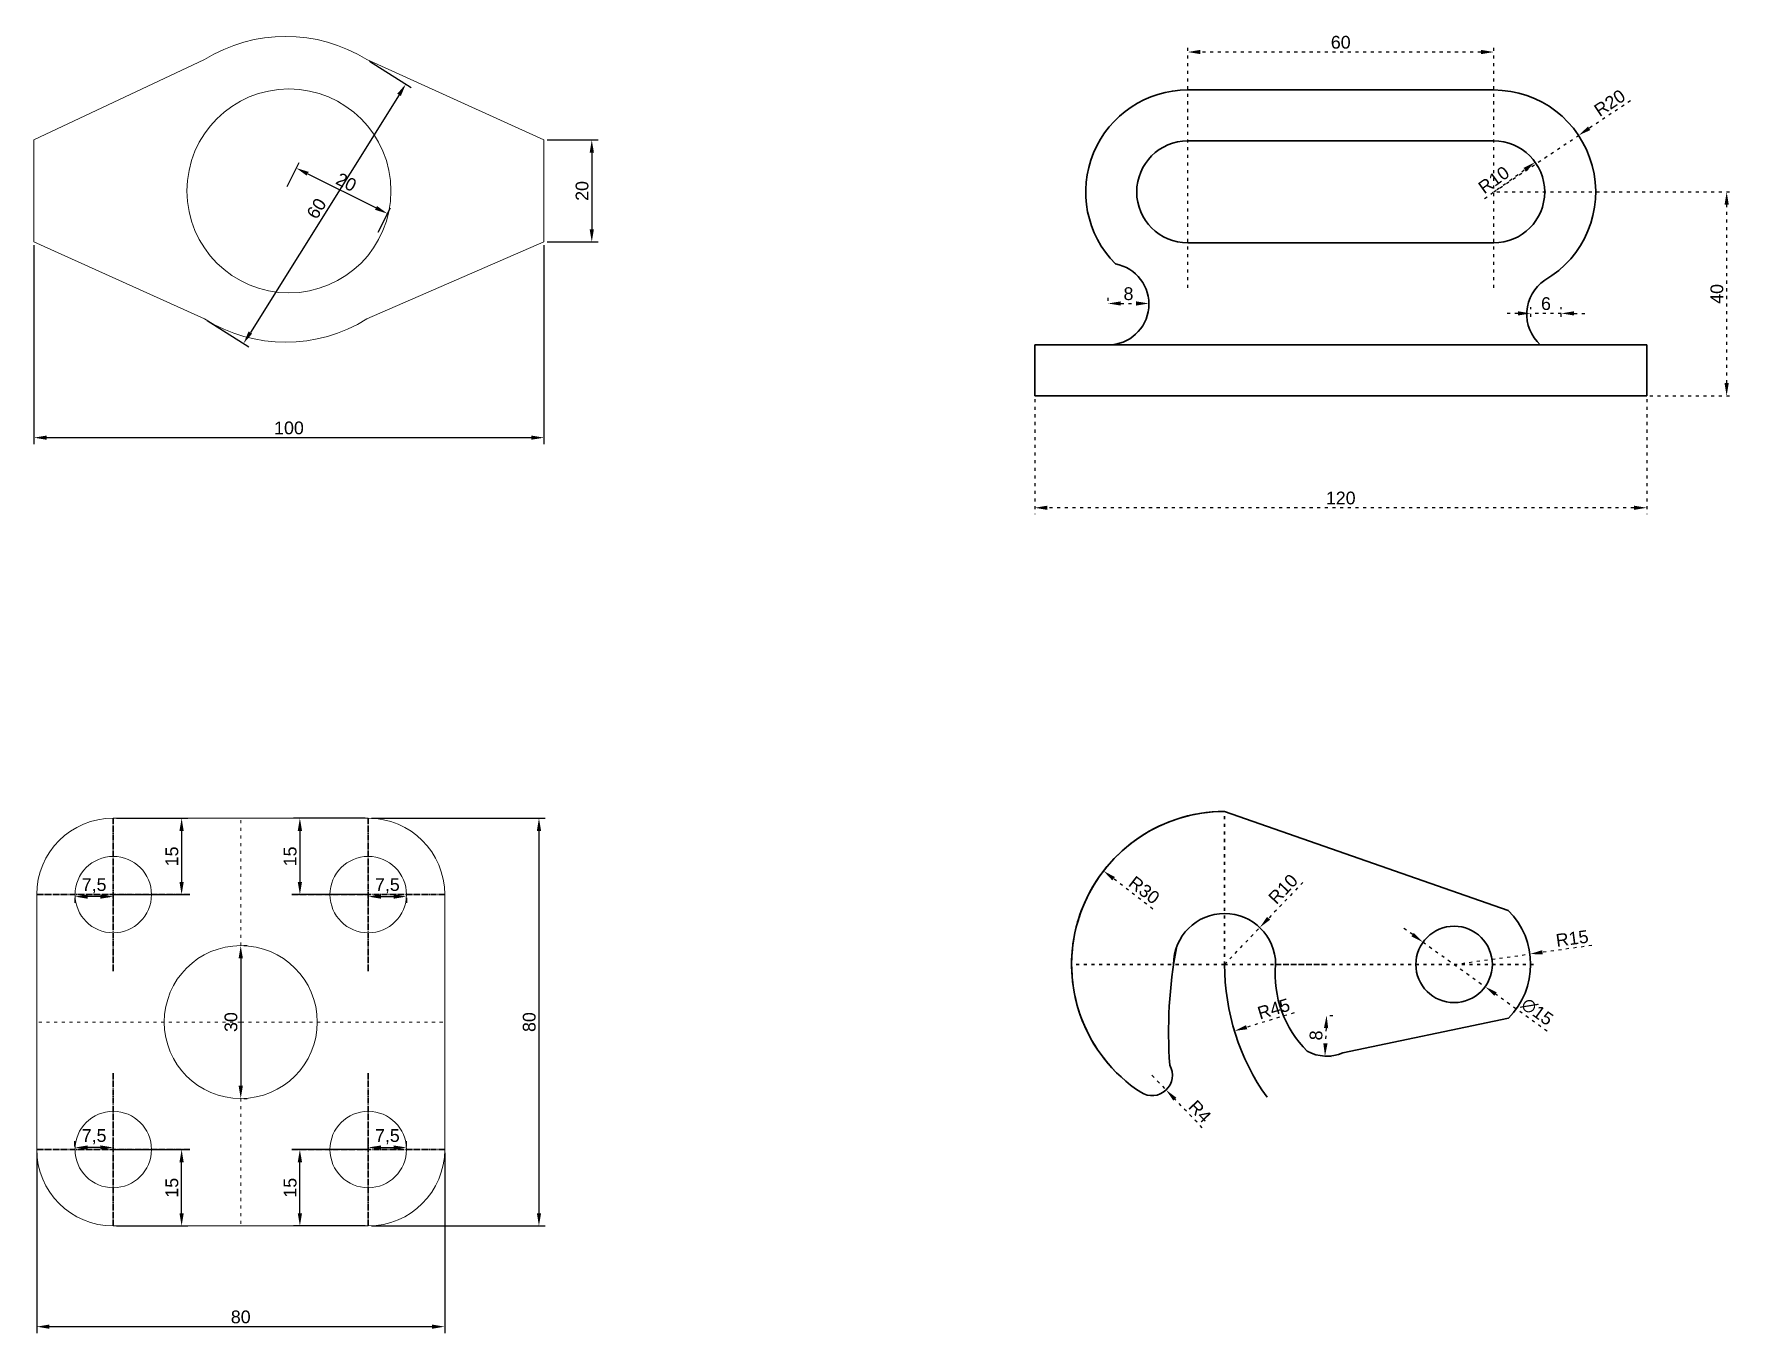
# Model space of a CAD drawing. Header units: millimetres. Extents: x 1655 to 2052, y 242 to 1814.
# Drawn here: x 1700 to 2033.1, y 794.2 to 1049 of the extents above; entities that cross this region are included whole.
import ezdxf

# ---------------------------------------------------------------- set-up
doc = ezdxf.new("R2010")
doc.units = ezdxf.units.MM
doc.header["$LTSCALE"] = 0.0005
doc.linetypes.add('ACAD_ISO03W100', pattern=[30, 12, -18])
doc.linetypes.add('ACAD_ISO04W100', pattern=[30, 24, -3, 0, -3])
doc.styles.get("Standard").update_dxf_attribs({"font": 'arial.ttf'})
doc.dimstyles.new('ISO-25', dxfattribs={"dimtxt": 2.5, "dimasz": 2.5, "dimexe": 1.25, "dimexo": 0.625, "dimtad": 1, "dimtxsty": 'Standard', "dimcen": 2.5, "dimadec": 0, "dimazin": 0, "dimtfac": 1, "dimtmove": 0, "dimatfit": 3, "dimfxl": 1, "dimarcsym": 0})

# ---------------------------------------------------------------- blocks, each defined once
blk = doc.blocks.new('*D74')
at = {"layer": 'Defpoints', "color": 0, "linetype": 'ByBlock', "lineweight": -2, "ltscale": 100, "transparency": 16777216}
for p, q in [((1765.77, 1043.68), (1773.96, 1038.56)), ((1771.57, 1037.1), (1742.41, 990.47)), ((1733.95, 992.81), (1742.14, 987.69))]:
    blk.add_line(p, q, dxfattribs=at)
at = {"layer": 'Defpoints', "color": 0, "linetype": 'ByBlock', "lineweight": 20, "ltscale": 100, "transparency": 16777216}
for p in [(1765.24, 1044.01), (1733.42, 993.14), (1741.08, 988.35)]:
    blk.add_point(p, dxfattribs=at)
for points in [[(1771.22, 1037.32), (1771.92, 1036.88), (1772.9, 1039.22)], [(1742.05, 990.69), (1742.76, 990.25), (1741.08, 988.35)]]:
    blk.add_solid(points, dxfattribs=at)
at = {"layer": 'Defpoints', "color": 0, "linetype": 'ByBlock', "lineweight": 20, "ltscale": 100, "transparency": 16777216, "insert": (1755.38, 1014.8), "char_height": 2.5, "attachment_point": 5, "rotation": 57.9756}
blk.add_mtext('60', dxfattribs=at)
blk = doc.blocks.new('*D75')
at = {"layer": 'Defpoints', "color": 0, "linetype": 'ByBlock', "lineweight": -2, "ltscale": 100, "transparency": 16777216}
for p, q in [((1749.61, 1019.13), (1751.97, 1023.85)), ((1753.65, 1021.62), (1767.07, 1014.91)), ((1767.5, 1010.19), (1769.86, 1014.92))]:
    blk.add_line(p, q, dxfattribs=at)
at = {"layer": 'Defpoints', "color": 0, "linetype": 'ByBlock', "lineweight": 20, "ltscale": 100, "transparency": 16777216}
for p in [(1749.33, 1018.57), (1769.3, 1013.8), (1767.22, 1009.64)]:
    blk.add_point(p, dxfattribs=at)
for points in [[(1753.84, 1021.99), (1753.46, 1021.25), (1751.41, 1022.74)], [(1767.25, 1015.29), (1766.88, 1014.54), (1769.3, 1013.8)]]:
    blk.add_solid(points, dxfattribs=at)
at = {"layer": 'Defpoints', "color": 0, "linetype": 'ByBlock', "lineweight": 20, "ltscale": 100, "transparency": 16777216, "insert": (1761.21, 1019.97), "char_height": 2.5, "attachment_point": 5, "rotation": 333.4518}
blk.add_mtext('20', dxfattribs=at)
blk = doc.blocks.new('*D76')
at = {"layer": 'Defpoints', "color": 0, "linetype": 'ByBlock', "lineweight": -2, "ltscale": 100, "transparency": 16777216}
for p, q in [((1699.98, 1007.63), (1699.98, 968.6)), ((1799.98, 1007.63), (1799.98, 968.6)), ((1797.48, 969.85), (1702.48, 969.85))]:
    blk.add_line(p, q, dxfattribs=at)
at = {"layer": 'Defpoints', "color": 0, "linetype": 'ByBlock', "lineweight": 20, "ltscale": 100, "transparency": 16777216}
for p in [(1699.98, 1008.25), (1799.98, 1008.25), (1699.98, 969.85)]:
    blk.add_point(p, dxfattribs=at)
for points in [[(1702.48, 970.27), (1702.48, 969.44), (1699.98, 969.85)], [(1797.48, 970.27), (1797.48, 969.44), (1799.98, 969.85)]]:
    blk.add_solid(points, dxfattribs=at)
at = {"layer": 'Defpoints', "color": 0, "linetype": 'ByBlock', "lineweight": 20, "ltscale": 100, "transparency": 16777216, "insert": (1749.98, 971.75), "char_height": 2.5, "attachment_point": 5}
blk.add_mtext('100', dxfattribs=at)
blk = doc.blocks.new('*D77')
at = {"layer": 'Defpoints', "color": 0, "linetype": 'ByBlock', "lineweight": -2, "ltscale": 100, "transparency": 16777216}
for p, q in [((1800.6, 1028.25), (1810.61, 1028.25)), ((1809.36, 1025.75), (1809.36, 1010.75)), ((1800.6, 1008.25), (1810.61, 1008.25))]:
    blk.add_line(p, q, dxfattribs=at)
at = {"layer": 'Defpoints', "color": 0, "linetype": 'ByBlock', "lineweight": 20, "ltscale": 100, "transparency": 16777216}
for p in [(1799.98, 1028.25), (1799.98, 1008.25), (1809.36, 1008.25)]:
    blk.add_point(p, dxfattribs=at)
for points in [[(1808.94, 1025.75), (1809.78, 1025.75), (1809.36, 1028.25)], [(1808.94, 1010.75), (1809.78, 1010.75), (1809.36, 1008.25)]]:
    blk.add_solid(points, dxfattribs=at)
at = {"layer": 'Defpoints', "color": 0, "linetype": 'ByBlock', "lineweight": 20, "ltscale": 100, "transparency": 16777216, "insert": (1807.46, 1018.25), "char_height": 2.5, "attachment_point": 5, "rotation": 90}
blk.add_mtext('20', dxfattribs=at)
blk = doc.blocks.new('*D78')
at = {"layer": 'Defpoints', "color": 0, "linetype": 'ByBlock', "lineweight": -2, "ltscale": 100, "transparency": 16777216}
for p, q in [((1716.15, 895.21), (1730.18, 895.21)), ((1728.93, 892.71), (1728.93, 882.71)), ((1716.15, 880.21), (1730.18, 880.21))]:
    blk.add_line(p, q, dxfattribs=at)
at = {"layer": 'Defpoints', "color": 0, "linetype": 'ByBlock', "lineweight": 30, "ltscale": 100, "transparency": 16777216}
for p in [(1715.52, 895.21), (1715.52, 880.21), (1728.93, 880.21)]:
    blk.add_point(p, dxfattribs=at)
for points in [[(1728.51, 892.71), (1729.34, 892.71), (1728.93, 895.21)], [(1728.51, 882.71), (1729.34, 882.71), (1728.93, 880.21)]]:
    blk.add_solid(points, dxfattribs=at)
at = {"layer": 'Defpoints', "color": 0, "linetype": 'ByBlock', "lineweight": 20, "ltscale": 100, "transparency": 16777216, "insert": (1727.03, 887.71), "char_height": 2.5, "attachment_point": 5, "rotation": 90}
blk.add_mtext('15', dxfattribs=at)
blk = doc.blocks.new('*D79')
at = {"layer": 'Defpoints', "color": 0, "linetype": 'ByBlock', "lineweight": -2, "ltscale": 100, "transparency": 16777216}
for p, q in [((1708.02, 879.58), (1708.02, 878.57)), ((1713.02, 879.82), (1710.52, 879.82)), ((1715.52, 879.58), (1715.52, 878.57))]:
    blk.add_line(p, q, dxfattribs=at)
at = {"layer": 'Defpoints', "color": 0, "linetype": 'ByBlock', "lineweight": 30, "ltscale": 100, "transparency": 16777216}
for p in [(1708.02, 880.21), (1708.02, 879.82), (1715.52, 880.21)]:
    blk.add_point(p, dxfattribs=at)
for points in [[(1710.52, 880.24), (1710.52, 879.41), (1708.02, 879.82)], [(1713.02, 880.24), (1713.02, 879.41), (1715.52, 879.82)]]:
    blk.add_solid(points, dxfattribs=at)
at = {"layer": 'Defpoints', "color": 0, "linetype": 'ByBlock', "lineweight": 20, "ltscale": 100, "transparency": 16777216, "insert": (1711.77, 881.95), "char_height": 2.5, "attachment_point": 5}
blk.add_mtext('7,5', dxfattribs=at)
blk = doc.blocks.new('*D80')
at = {"layer": 'Defpoints', "color": 0, "linetype": 'ByBlock', "lineweight": -2, "ltscale": 100, "transparency": 16777216}
for p, q in [((1716.15, 830.21), (1730.18, 830.21)), ((1728.93, 817.71), (1728.93, 827.71)), ((1716.15, 815.21), (1730.18, 815.21))]:
    blk.add_line(p, q, dxfattribs=at)
at = {"layer": 'Defpoints', "color": 0, "linetype": 'ByBlock', "lineweight": 30, "ltscale": 100, "transparency": 16777216}
for p in [(1715.52, 830.21), (1728.93, 830.21), (1715.52, 815.21)]:
    blk.add_point(p, dxfattribs=at)
for points in [[(1728.51, 827.71), (1729.34, 827.71), (1728.93, 830.21)], [(1728.51, 817.71), (1729.34, 817.71), (1728.93, 815.21)]]:
    blk.add_solid(points, dxfattribs=at)
at = {"layer": 'Defpoints', "color": 0, "linetype": 'ByBlock', "lineweight": 20, "ltscale": 100, "transparency": 16777216, "insert": (1727.03, 822.71), "char_height": 2.5, "attachment_point": 5, "rotation": 90}
blk.add_mtext('15', dxfattribs=at)
blk = doc.blocks.new('*D81')
at = {"layer": 'Defpoints', "color": 0, "linetype": 'ByBlock', "lineweight": -2, "ltscale": 100, "transparency": 16777216}
for p, q in [((1708.02, 830.83), (1708.02, 831.85)), ((1713.02, 830.6), (1710.52, 830.6)), ((1715.52, 830.83), (1715.52, 831.85))]:
    blk.add_line(p, q, dxfattribs=at)
at = {"layer": 'Defpoints', "color": 0, "linetype": 'ByBlock', "lineweight": 30, "ltscale": 100, "transparency": 16777216}
for p in [(1708.02, 830.6), (1708.02, 830.21), (1715.52, 830.21)]:
    blk.add_point(p, dxfattribs=at)
for points in [[(1710.52, 831.01), (1710.52, 830.18), (1708.02, 830.6)], [(1713.02, 831.01), (1713.02, 830.18), (1715.52, 830.6)]]:
    blk.add_solid(points, dxfattribs=at)
at = {"layer": 'Defpoints', "color": 0, "linetype": 'ByBlock', "lineweight": 20, "ltscale": 100, "transparency": 16777216, "insert": (1711.77, 832.72), "char_height": 2.5, "attachment_point": 5}
blk.add_mtext('7,5', dxfattribs=at)
blk = doc.blocks.new('*D84')
at = {"layer": 'Defpoints', "color": 0, "linetype": 'ByBlock', "lineweight": -2, "ltscale": 100, "transparency": 16777216}
for p, q in [((1764.9, 895.21), (1750.87, 895.21)), ((1752.12, 892.71), (1752.12, 882.71)), ((1764.9, 880.21), (1750.87, 880.21))]:
    blk.add_line(p, q, dxfattribs=at)
at = {"layer": 'Defpoints', "color": 0, "linetype": 'ByBlock', "lineweight": 30, "ltscale": 100, "transparency": 16777216}
for p in [(1765.52, 895.21), (1752.12, 880.21), (1765.52, 880.21)]:
    blk.add_point(p, dxfattribs=at)
for points in [[(1751.7, 892.71), (1752.54, 892.71), (1752.12, 895.21)], [(1751.7, 882.71), (1752.54, 882.71), (1752.12, 880.21)]]:
    blk.add_solid(points, dxfattribs=at)
at = {"layer": 'Defpoints', "color": 0, "linetype": 'ByBlock', "lineweight": 20, "ltscale": 100, "transparency": 16777216, "insert": (1750.22, 887.71), "char_height": 2.5, "attachment_point": 5, "rotation": 90}
blk.add_mtext('15', dxfattribs=at)
blk = doc.blocks.new('*D85')
at = {"layer": 'Defpoints', "color": 0, "linetype": 'ByBlock', "lineweight": -2, "ltscale": 100, "transparency": 16777216}
for p, q in [((1765.52, 879.58), (1765.52, 878.57)), ((1768.02, 879.82), (1770.52, 879.82)), ((1773.02, 879.58), (1773.02, 878.57))]:
    blk.add_line(p, q, dxfattribs=at)
at = {"layer": 'Defpoints', "color": 0, "linetype": 'ByBlock', "lineweight": 30, "ltscale": 100, "transparency": 16777216}
for p in [(1765.52, 880.21), (1773.02, 880.21), (1773.02, 879.82)]:
    blk.add_point(p, dxfattribs=at)
for points in [[(1768.02, 880.24), (1768.02, 879.41), (1765.52, 879.82)], [(1770.52, 880.24), (1770.52, 879.41), (1773.02, 879.82)]]:
    blk.add_solid(points, dxfattribs=at)
at = {"layer": 'Defpoints', "color": 0, "linetype": 'ByBlock', "lineweight": 20, "ltscale": 100, "transparency": 16777216, "insert": (1769.27, 881.95), "char_height": 2.5, "attachment_point": 5}
blk.add_mtext('7,5', dxfattribs=at)
blk = doc.blocks.new('*D82')
at = {"layer": 'Defpoints', "color": 0, "linetype": 'ByBlock', "lineweight": -2, "ltscale": 100, "transparency": 16777216}
for p, q in [((1764.9, 830.21), (1750.87, 830.21)), ((1752.12, 817.71), (1752.12, 827.71)), ((1764.9, 815.21), (1750.87, 815.21))]:
    blk.add_line(p, q, dxfattribs=at)
at = {"layer": 'Defpoints', "color": 0, "linetype": 'ByBlock', "lineweight": 30, "ltscale": 100, "transparency": 16777216}
for p in [(1752.12, 830.21), (1765.52, 830.21), (1765.52, 815.21)]:
    blk.add_point(p, dxfattribs=at)
for points in [[(1751.7, 827.71), (1752.54, 827.71), (1752.12, 830.21)], [(1751.7, 817.71), (1752.54, 817.71), (1752.12, 815.21)]]:
    blk.add_solid(points, dxfattribs=at)
at = {"layer": 'Defpoints', "color": 0, "linetype": 'ByBlock', "lineweight": 20, "ltscale": 100, "transparency": 16777216, "insert": (1750.22, 822.71), "char_height": 2.5, "attachment_point": 5, "rotation": 90}
blk.add_mtext('15', dxfattribs=at)
blk = doc.blocks.new('*D83')
at = {"layer": 'Defpoints', "color": 0, "linetype": 'ByBlock', "lineweight": -2, "ltscale": 100, "transparency": 16777216}
for p, q in [((1765.52, 830.83), (1765.52, 831.85)), ((1768.02, 830.6), (1770.52, 830.6)), ((1773.02, 830.83), (1773.02, 831.85))]:
    blk.add_line(p, q, dxfattribs=at)
at = {"layer": 'Defpoints', "color": 0, "linetype": 'ByBlock', "lineweight": 30, "ltscale": 100, "transparency": 16777216}
for p in [(1765.52, 830.21), (1773.02, 830.6), (1773.02, 830.21)]:
    blk.add_point(p, dxfattribs=at)
for points in [[(1768.02, 831.01), (1768.02, 830.18), (1765.52, 830.6)], [(1770.52, 831.01), (1770.52, 830.18), (1773.02, 830.6)]]:
    blk.add_solid(points, dxfattribs=at)
at = {"layer": 'Defpoints', "color": 0, "linetype": 'ByBlock', "lineweight": 20, "ltscale": 100, "transparency": 16777216, "insert": (1769.27, 832.72), "char_height": 2.5, "attachment_point": 5}
blk.add_mtext('7,5', dxfattribs=at)
blk = doc.blocks.new('*D86')
at = {"layer": 'Defpoints', "color": 0, "linetype": 'ByBlock', "lineweight": -2, "ltscale": 100, "transparency": 16777216}
for p, q in [((1766.15, 895.21), (1800.25, 895.21)), ((1799, 892.71), (1799, 817.71)), ((1766.15, 815.21), (1800.25, 815.21))]:
    blk.add_line(p, q, dxfattribs=at)
at = {"layer": 'Defpoints', "color": 0, "linetype": 'ByBlock', "lineweight": 30, "ltscale": 100, "transparency": 16777216}
for p in [(1765.52, 895.21), (1765.52, 815.21), (1799, 815.21)]:
    blk.add_point(p, dxfattribs=at)
for points in [[(1798.59, 892.71), (1799.42, 892.71), (1799, 895.21)], [(1798.59, 817.71), (1799.42, 817.71), (1799, 815.21)]]:
    blk.add_solid(points, dxfattribs=at)
at = {"layer": 'Defpoints', "color": 0, "linetype": 'ByBlock', "lineweight": 20, "ltscale": 100, "transparency": 16777216, "insert": (1797.1, 855.21), "char_height": 2.5, "attachment_point": 5, "rotation": 90}
blk.add_mtext('80', dxfattribs=at)
blk = doc.blocks.new('*D87')
at = {"layer": 'Defpoints', "color": 0, "linetype": 'ByBlock', "lineweight": -2, "ltscale": 100, "transparency": 16777216}
for p, q in [((1700.52, 829.58), (1700.52, 794.21)), ((1780.52, 829.58), (1780.52, 794.21)), ((1703.02, 795.46), (1778.02, 795.46))]:
    blk.add_line(p, q, dxfattribs=at)
at = {"layer": 'Defpoints', "color": 0, "linetype": 'ByBlock', "lineweight": 30, "ltscale": 100, "transparency": 16777216}
for p in [(1700.52, 830.21), (1780.52, 830.21), (1780.52, 795.46)]:
    blk.add_point(p, dxfattribs=at)
for points in [[(1703.02, 795.88), (1703.02, 795.04), (1700.52, 795.46)], [(1778.02, 795.88), (1778.02, 795.04), (1780.52, 795.46)]]:
    blk.add_solid(points, dxfattribs=at)
at = {"layer": 'Defpoints', "color": 0, "linetype": 'ByBlock', "lineweight": 20, "ltscale": 100, "transparency": 16777216, "insert": (1740.52, 797.36), "char_height": 2.5, "attachment_point": 5}
blk.add_mtext('80', dxfattribs=at)
blk = doc.blocks.new('*D88')
at = {"layer": 'Defpoints', "color": 0, "linetype": 'ByBlock', "lineweight": -2, "ltscale": 100, "transparency": 16777216}
for p, q in [((1741.15, 870.21), (1741.77, 870.21)), ((1740.52, 867.71), (1740.52, 842.71)), ((1741.15, 840.21), (1741.77, 840.21))]:
    blk.add_line(p, q, dxfattribs=at)
at = {"layer": 'Defpoints', "color": 0, "linetype": 'ByBlock', "lineweight": 30, "ltscale": 100, "transparency": 16777216}
for p in [(1740.52, 870.21), (1740.52, 840.21), (1740.52, 840.21)]:
    blk.add_point(p, dxfattribs=at)
for points in [[(1740.11, 867.71), (1740.94, 867.71), (1740.52, 870.21)], [(1740.11, 842.71), (1740.94, 842.71), (1740.52, 840.21)]]:
    blk.add_solid(points, dxfattribs=at)
at = {"layer": 'Defpoints', "color": 0, "linetype": 'ByBlock', "lineweight": 20, "ltscale": 100, "transparency": 16777216, "insert": (1738.62, 855.21), "char_height": 2.5, "attachment_point": 5, "rotation": 90}
blk.add_mtext('30', dxfattribs=at)
blk = doc.blocks.new('*D96')
at = {"layer": 'Defpoints', "color": 0, "linetype": 'ACAD_ISO03W100', "lineweight": -2, "ltscale": 100, "transparency": 16777216}
for p, q in [((1926.22, 999.23), (1926.22, 1046.75)), ((1986.22, 999.23), (1986.22, 1046.75)), ((1983.72, 1045.5), (1928.72, 1045.5))]:
    blk.add_line(p, q, dxfattribs=at)
at = {"layer": 'Defpoints', "color": 0, "linetype": 'ACAD_ISO03W100', "lineweight": 30, "ltscale": 100, "transparency": 16777216}
for p in [(1926.22, 1045.5), (1926.22, 998.61), (1986.22, 998.61)]:
    blk.add_point(p, dxfattribs=at)
for points in [[(1928.72, 1045.92), (1928.72, 1045.08), (1926.22, 1045.5)], [(1983.72, 1045.92), (1983.72, 1045.08), (1986.22, 1045.5)]]:
    blk.add_solid(points, dxfattribs=at)
at = {"layer": 'Defpoints', "color": 0, "linetype": 'ACAD_ISO03W100', "lineweight": 30, "ltscale": 100, "transparency": 16777216, "insert": (1956.22, 1047.4), "char_height": 2.5, "attachment_point": 5}
blk.add_mtext('60', dxfattribs=at)
blk = doc.blocks.new('*D97')
at = {"layer": 'Defpoints', "color": 0, "linetype": 'ACAD_ISO03W100', "lineweight": -2, "ltscale": 100, "transparency": 16777216}
for p, q in [((1896.22, 977.43), (1896.22, 954.85)), ((2016.22, 977.43), (2016.22, 954.85)), ((2013.72, 956.1), (1898.72, 956.1))]:
    blk.add_line(p, q, dxfattribs=at)
at = {"layer": 'Defpoints', "color": 0, "linetype": 'ACAD_ISO03W100', "lineweight": 30, "ltscale": 100, "transparency": 16777216}
for p in [(1896.22, 978.05), (2016.22, 978.05), (1896.22, 956.1)]:
    blk.add_point(p, dxfattribs=at)
for points in [[(1898.72, 956.51), (1898.72, 955.68), (1896.22, 956.1)], [(2013.72, 956.51), (2013.72, 955.68), (2016.22, 956.1)]]:
    blk.add_solid(points, dxfattribs=at)
at = {"layer": 'Defpoints', "color": 0, "linetype": 'ACAD_ISO03W100', "lineweight": 30, "ltscale": 100, "transparency": 16777216, "insert": (1956.22, 958), "char_height": 2.5, "attachment_point": 5}
blk.add_mtext('120', dxfattribs=at)
blk = doc.blocks.new('*D98')
at = {"layer": 'Defpoints', "color": 0, "linetype": 'ACAD_ISO03W100', "lineweight": -2, "ltscale": 100, "transparency": 16777216}
for p, q in [((1986.84, 1018.05), (2033.15, 1018.05)), ((2031.9, 980.55), (2031.9, 1015.55)), ((2016.84, 978.05), (2033.15, 978.05))]:
    blk.add_line(p, q, dxfattribs=at)
at = {"layer": 'Defpoints', "color": 0, "linetype": 'ACAD_ISO03W100', "lineweight": 30, "ltscale": 100, "transparency": 16777216}
for p in [(1986.22, 1018.05), (2031.9, 1018.05), (2016.22, 978.05)]:
    blk.add_point(p, dxfattribs=at)
for points in [[(2031.48, 1015.55), (2032.31, 1015.55), (2031.9, 1018.05)], [(2031.48, 980.55), (2032.31, 980.55), (2031.9, 978.05)]]:
    blk.add_solid(points, dxfattribs=at)
at = {"layer": 'Defpoints', "color": 0, "linetype": 'ACAD_ISO03W100', "lineweight": 30, "ltscale": 100, "transparency": 16777216, "insert": (2029.99, 998.05), "char_height": 2.5, "attachment_point": 5, "rotation": 90}
blk.add_mtext('40', dxfattribs=at)
blk = doc.blocks.new('*D99')
at = {"layer": 'Defpoints', "color": 0, "linetype": 'ACAD_ISO03W100', "lineweight": -2, "ltscale": 100, "transparency": 16777216}
for p, q in [((1910.6, 996.68), (1910.6, 997.42)), ((1913.1, 996.17), (1916.1, 996.17)), ((1918.6, 996.68), (1918.6, 997.42))]:
    blk.add_line(p, q, dxfattribs=at)
at = {"layer": 'Defpoints', "color": 0, "linetype": 'ACAD_ISO03W100', "lineweight": 30, "ltscale": 100, "transparency": 16777216}
for p in [(1918.6, 996.17), (1910.6, 996.05), (1918.6, 996.05)]:
    blk.add_point(p, dxfattribs=at)
for points in [[(1913.1, 996.59), (1913.1, 995.76), (1910.6, 996.17)], [(1916.1, 996.59), (1916.1, 995.76), (1918.6, 996.17)]]:
    blk.add_solid(points, dxfattribs=at)
at = {"layer": 'Defpoints', "color": 0, "linetype": 'ACAD_ISO03W100', "lineweight": 30, "ltscale": 100, "transparency": 16777216, "insert": (1914.6, 998.08), "char_height": 2.5, "attachment_point": 5}
blk.add_mtext('8', dxfattribs=at)
blk = doc.blocks.new('*D100')
at = {"layer": 'Defpoints', "color": 0, "linetype": 'ACAD_ISO03W100', "lineweight": -2, "ltscale": 100, "transparency": 16777216}
for p, q in [((1990.97, 994.23), (1988.47, 994.23)), ((1993.47, 993.55), (1993.47, 995.48)), ((1999.47, 994.23), (1993.47, 994.23)), ((1999.47, 993.55), (1999.47, 995.48)), ((2001.97, 994.23), (2004.47, 994.23))]:
    blk.add_line(p, q, dxfattribs=at)
at = {"layer": 'Defpoints', "color": 0, "linetype": 'ACAD_ISO03W100', "lineweight": 30, "ltscale": 100, "transparency": 16777216}
for p in [(1993.47, 994.23), (1993.47, 992.93), (1999.47, 992.93)]:
    blk.add_point(p, dxfattribs=at)
for points in [[(1990.97, 994.64), (1990.97, 993.81), (1993.47, 994.23)], [(2001.97, 994.64), (2001.97, 993.81), (1999.47, 994.23)]]:
    blk.add_solid(points, dxfattribs=at)
at = {"layer": 'Defpoints', "color": 0, "linetype": 'ACAD_ISO03W100', "lineweight": 30, "ltscale": 100, "transparency": 16777216, "insert": (1996.47, 996.13), "char_height": 2.5, "attachment_point": 5}
blk.add_mtext('6', dxfattribs=at)
blk = doc.blocks.new('*D101')
at = {"layer": 'Defpoints', "color": 0, "linetype": 'ACAD_ISO03W100', "lineweight": -2, "ltscale": 100, "transparency": 16777216}
blk.add_line((1984.42, 1016.76), (1992.31, 1022.43), dxfattribs=at)
at = {"layer": 'Defpoints', "color": 0, "linetype": 'ACAD_ISO03W100', "lineweight": 30, "ltscale": 100, "transparency": 16777216}
for p in [(1994.34, 1023.89), (1986.22, 1018.05)]:
    blk.add_point(p, dxfattribs=at)
blk.add_solid([(1992.07, 1022.77), (1992.55, 1022.09), (1994.34, 1023.89)], dxfattribs=at)
at = {"layer": 'Defpoints', "color": 0, "linetype": 'ACAD_ISO03W100', "lineweight": 30, "ltscale": 100, "transparency": 16777216, "insert": (1986.24, 1020.41), "char_height": 2.5, "attachment_point": 5, "rotation": 35.6898}
blk.add_mtext('R10', dxfattribs=at)
blk = doc.blocks.new('*D102')
at = {"layer": 'Defpoints', "color": 0, "linetype": 'ACAD_ISO03W100', "lineweight": -2, "ltscale": 100, "transparency": 16777216}
for p, q in [((2013.02, 1035.92), (2004.94, 1030.53)), ((1986.22, 1018.05), (2002.86, 1029.15))]:
    blk.add_line(p, q, dxfattribs=at)
at = {"layer": 'Defpoints', "color": 0, "linetype": 'ACAD_ISO03W100', "lineweight": 30, "ltscale": 100, "transparency": 16777216}
for p in [(2002.86, 1029.15), (1986.22, 1018.05)]:
    blk.add_point(p, dxfattribs=at)
blk.add_solid([(2004.71, 1030.88), (2005.17, 1030.19), (2002.86, 1029.15)], dxfattribs=at)
at = {"layer": 'Defpoints', "color": 0, "linetype": 'ACAD_ISO03W100', "lineweight": 30, "ltscale": 100, "transparency": 16777216, "insert": (2008.97, 1035.5), "char_height": 2.5, "attachment_point": 5, "rotation": 33.6897}
blk.add_mtext('R20', dxfattribs=at)
blk = doc.blocks.new('*D103')
at = {"layer": 'Defpoints', "color": 0, "linetype": 'ACAD_ISO03W100', "lineweight": -2, "ltscale": 100, "transparency": 16777216}
for p, q in [((1919.2, 844.77), (1921.97, 841.89)), ((1929.08, 834.48), (1923.7, 840.08))]:
    blk.add_line(p, q, dxfattribs=at)
at = {"layer": 'Defpoints', "color": 0, "linetype": 'ACAD_ISO03W100', "lineweight": 30, "ltscale": 100, "transparency": 16777216}
for p in [(1919.2, 844.77), (1921.97, 841.89)]:
    blk.add_point(p, dxfattribs=at)
blk.add_solid([(1924, 840.37), (1923.4, 839.8), (1921.97, 841.89)], dxfattribs=at)
at = {"layer": 'Defpoints', "color": 0, "linetype": 'ACAD_ISO03W100', "lineweight": 30, "ltscale": 100, "transparency": 16777216, "insert": (1928.61, 837.68), "char_height": 2.5, "attachment_point": 5, "rotation": 313.8134}
blk.add_mtext('R4', dxfattribs=at)
blk = doc.blocks.new('*D104')
at = {"layer": 'Defpoints', "color": 0, "linetype": 'ACAD_ISO03W100', "lineweight": -2, "ltscale": 100, "transparency": 16777216}
for p, q in [((1970.33, 872.36), (1968.3, 873.82)), ((1972.36, 870.9), (1984.54, 862.15)), ((1996.68, 853.43), (1986.57, 860.69))]:
    blk.add_line(p, q, dxfattribs=at)
at = {"layer": 'Defpoints', "color": 0, "linetype": 'ACAD_ISO03W100', "lineweight": 30, "ltscale": 100, "transparency": 16777216}
for p in [(1972.36, 870.9), (1984.54, 862.15)]:
    blk.add_point(p, dxfattribs=at)
for points in [[(1970.57, 872.7), (1970.08, 872.02), (1972.36, 870.9)], [(1986.82, 861.03), (1986.33, 860.35), (1984.54, 862.15)]]:
    blk.add_solid(points, dxfattribs=at)
at = {"layer": 'Defpoints', "color": 0, "linetype": 'ACAD_ISO03W100', "lineweight": 30, "ltscale": 100, "transparency": 16777216, "insert": (1994.75, 857.24), "char_height": 2.5, "attachment_point": 5, "rotation": 324.3166}
blk.add_mtext('∅15', dxfattribs=at)
blk = doc.blocks.new('*D105')
at = {"layer": 'Defpoints', "color": 0, "linetype": 'ACAD_ISO03W100', "lineweight": -2, "ltscale": 100, "transparency": 16777216}
for p, q in [((2005.44, 870.22), (1995.79, 868.9)), ((1978.45, 866.52), (1993.31, 868.56))]:
    blk.add_line(p, q, dxfattribs=at)
at = {"layer": 'Defpoints', "color": 0, "linetype": 'ACAD_ISO03W100', "lineweight": 30, "ltscale": 100, "transparency": 16777216}
for p in [(1978.45, 866.52), (1993.31, 868.56)]:
    blk.add_point(p, dxfattribs=at)
blk.add_solid([(1995.73, 869.31), (1995.84, 868.48), (1993.31, 868.56)], dxfattribs=at)
at = {"layer": 'Defpoints', "color": 0, "linetype": 'ACAD_ISO03W100', "lineweight": 30, "ltscale": 100, "transparency": 16777216, "insert": (2001.6, 871.61), "char_height": 2.5, "attachment_point": 5, "rotation": 7.7888}
blk.add_mtext('R15', dxfattribs=at)
blk = doc.blocks.new('*D106')
at = {"layer": 'Defpoints', "color": 0, "linetype": 'ACAD_ISO03W100', "lineweight": -2, "ltscale": 100, "transparency": 16777216}
for p, q in [((1948.79, 882.6), (1942.08, 875.57)), ((1933.45, 866.52), (1940.35, 873.76))]:
    blk.add_line(p, q, dxfattribs=at)
at = {"layer": 'Defpoints', "color": 0, "linetype": 'ACAD_ISO03W100', "lineweight": 30, "ltscale": 100, "transparency": 16777216}
for p in [(1940.35, 873.76), (1933.45, 866.52)]:
    blk.add_point(p, dxfattribs=at)
blk.add_solid([(1941.78, 875.86), (1942.38, 875.28), (1940.35, 873.76)], dxfattribs=at)
at = {"layer": 'Defpoints', "color": 0, "linetype": 'ACAD_ISO03W100', "lineweight": 30, "ltscale": 100, "transparency": 16777216, "insert": (1944.92, 881.3), "char_height": 2.5, "attachment_point": 5, "rotation": 46.3374}
blk.add_mtext('R10', dxfattribs=at)
blk = doc.blocks.new('*D107')
at = {"layer": 'Defpoints', "color": 0, "linetype": 'ACAD_ISO03W100', "lineweight": -2, "ltscale": 100, "transparency": 16777216}
blk.add_line((1919.37, 877.39), (1911.68, 883.33), dxfattribs=at)
at = {"layer": 'Defpoints', "color": 0, "linetype": 'ACAD_ISO03W100', "lineweight": 30, "ltscale": 100, "transparency": 16777216}
for p in [(1909.7, 884.86), (1933.45, 866.52)]:
    blk.add_point(p, dxfattribs=at)
blk.add_solid([(1911.94, 883.66), (1911.43, 883), (1909.7, 884.86)], dxfattribs=at)
at = {"layer": 'Defpoints', "color": 0, "linetype": 'ACAD_ISO03W100', "lineweight": 30, "ltscale": 100, "transparency": 16777216, "insert": (1917.68, 881.1), "char_height": 2.5, "attachment_point": 5, "rotation": 322.3327}
blk.add_mtext('R30', dxfattribs=at)
blk = doc.blocks.new('*D108')
at = {"layer": 'Defpoints', "color": 0, "linetype": 'ACAD_ISO03W100', "lineweight": -2, "ltscale": 100, "transparency": 16777216}
for p, q in [((1954.07, 856.5), (1954.7, 856.47)), ((1953.35, 854.03), (1953.23, 851.03)), ((1953.75, 848.51), (1954.38, 848.48))]:
    blk.add_line(p, q, dxfattribs=at)
at = {"layer": 'Defpoints', "color": 0, "linetype": 'ACAD_ISO03W100', "lineweight": 30, "ltscale": 100, "transparency": 16777216}
for p in [(1953.45, 856.52), (1953.13, 848.53), (1953.13, 848.53)]:
    blk.add_point(p, dxfattribs=at)
for points in [[(1952.93, 854.04), (1953.76, 854.01), (1953.45, 856.52)], [(1952.81, 851.05), (1953.64, 851.01), (1953.13, 848.53)]]:
    blk.add_solid(points, dxfattribs=at)
at = {"layer": 'Defpoints', "color": 0, "linetype": 'ACAD_ISO03W100', "lineweight": 30, "ltscale": 100, "transparency": 16777216, "insert": (1951.39, 852.6), "char_height": 2.5, "attachment_point": 5, "rotation": 87.6864}
blk.add_mtext('8', dxfattribs=at)
blk = doc.blocks.new('*D109')
at = {"layer": 'Defpoints', "color": 0, "linetype": 'ACAD_ISO03W100', "lineweight": -2, "ltscale": 100, "transparency": 16777216}
blk.add_line((1947.1, 857.03), (1937.77, 854.2), dxfattribs=at)
at = {"layer": 'Defpoints', "color": 0, "linetype": 'ACAD_ISO03W100', "lineweight": 30, "ltscale": 100, "transparency": 16777216}
for p in [(1978.45, 866.52), (1935.38, 853.48)]:
    blk.add_point(p, dxfattribs=at)
blk.add_solid([(1937.65, 854.6), (1937.9, 853.8), (1935.38, 853.48)], dxfattribs=at)
at = {"layer": 'Defpoints', "color": 0, "linetype": 'ACAD_ISO03W100', "lineweight": 30, "ltscale": 100, "transparency": 16777216, "insert": (1943.08, 857.79), "char_height": 2.5, "attachment_point": 5, "rotation": 16.8533}
blk.add_mtext('R45', dxfattribs=at)

msp = doc.modelspace()

# ---------------------------------------------------------------- linework, layer by layer
at = {"layer": 'Defpoints', "linetype": 'ByBlock', "lineweight": 20, "ltscale": 100}
for p, q in [((1733.425, 1044.009), (1699.979, 1028.252)), ((1765.242, 1044.009), (1799.979, 1028.252)), ((1699.979, 1008.252), (1699.979, 1028.252)), ((1799.979, 1018.252), (1799.979, 1028.252)), ((1799.979, 1028.252), (1799.979, 1008.252)), ((1799.979, 1008.252), (1799.979, 1028.252)), ((1699.979, 1018.252), (1699.979, 1008.252)), ((1733.425, 993.14), (1699.979, 1008.252)), ((1765.242, 993.14), (1799.979, 1008.252)), ((1740.524, 895.21), (1715.524, 895.21)), ((1740.524, 895.21), (1765.524, 895.21)), ((1700.524, 855.21), (1700.524, 880.21)), ((1780.524, 855.21), (1780.524, 880.21)), ((1700.524, 855.21), (1700.524, 830.21)), ((1780.524, 855.21), (1780.524, 830.21)), ((1740.524, 815.21), (1715.524, 815.21)), ((1740.524, 815.21), (1765.524, 815.21))]:
    msp.add_line(p, q, dxfattribs=at)
at = {"layer": 'Defpoints', "linetype": 'ByBlock', "lineweight": 30, "ltscale": 100}
for p, q in [((1986.218, 1038.054), (1926.218, 1038.054)), ((1926.218, 1028.054), (1986.218, 1028.054)), ((1986.218, 1008.054), (1926.218, 1008.054)), ((1912.051, 1003.937), (1912.051, 1003.922)), ((1896.218, 978.054), (1896.218, 988.054)), ((1896.218, 988.054), (1926.218, 988.054)), ((1896.218, 988.054), (1906.218, 988.054)), ((1906.218, 988.054), (1912.051, 988.054)), ((1912.051, 988.186), (1912.051, 988.054)), ((1926.218, 988.054), (1986.218, 988.054)), ((1986.218, 988.054), (2016.218, 988.054)), ((2016.218, 988.054), (2016.218, 978.054)), ((2016.218, 978.054), (1896.218, 978.054)), ((1989.078, 877.11), (1933.45, 896.525)), ((1956.623, 849.181), (1989.093, 855.955))]:
    msp.add_line(p, q, dxfattribs=at)
at = {"layer": 'Defpoints', "linetype": 'ACAD_ISO03W100', "lineweight": 30, "ltscale": 100}
for p, q in [((1933.45, 866.525), (1933.45, 896.525)), ((1933.45, 866.525), (1903.45, 866.525)), ((1933.45, 866.525), (1978.45, 866.525)), ((1943.45, 866.525), (1953.45, 866.525)), ((1978.45, 866.525), (1994.45, 866.525))]:
    msp.add_line(p, q, dxfattribs=at)
at = {"layer": 'Defpoints', "linetype": 'ACAD_ISO04W100', "lineweight": 30, "ltscale": 100}
for p, q in [((1715.524, 895.21), (1715.524, 865.21)), ((1765.524, 895.21), (1765.524, 865.21)), ((1700.524, 880.21), (1730.524, 880.21)), ((1780.524, 880.21), (1750.524, 880.21)), ((1715.524, 815.21), (1715.524, 845.21)), ((1765.524, 815.21), (1765.524, 845.21)), ((1700.524, 830.21), (1730.524, 830.21)), ((1780.524, 830.21), (1750.524, 830.21))]:
    msp.add_line(p, q, dxfattribs=at)
at = {"layer": 'Defpoints', "linetype": 'ACAD_ISO03W100', "lineweight": 20, "ltscale": 100}
for q in [(1740.524, 895.21), (1740.524, 895.21), (1700.524, 855.21), (1700.524, 855.21), (1740.524, 815.21), (1780.524, 855.21), (1780.524, 855.21), (1740.524, 815.21)]:
    msp.add_line((1740.524, 855.21), q, dxfattribs=at)
at = {"layer": 'Defpoints', "linetype": 'ByBlock', "lineweight": 20, "ltscale": 100}
for centre, radius in [((1749.979, 1018.252), 20), ((1715.524, 880.21), 7.5), ((1765.524, 880.21), 7.5), ((1715.524, 830.21), 7.5), ((1765.524, 830.21), 7.5)]:
    msp.add_circle(centre, radius, dxfattribs=at)
at = {"layer": 'Defpoints', "linetype": 'ByBlock', "lineweight": 30, "ltscale": 100}
msp.add_circle((1978.45, 866.525), 7.5, dxfattribs=at)
at = {"layer": 'Defpoints', "linetype": 'ByBlock', "lineweight": 20, "ltscale": 100}
for centre, radius, start, end in [((1749.333, 1018.575), 30, 57.97557, 122.02443), ((1749.333, 1018.575), 30, 237.97557, 302.02443), ((1715.524, 880.21), 15, 90, 180), ((1765.524, 880.21), 15, 0, 90), ((1740.524, 855.21), 15, 90, 180), ((1740.524, 855.21), 15, 0, 90), ((1740.524, 855.21), 15, 180, 270), ((1740.524, 855.21), 15, 270, 0), ((1715.524, 830.21), 15, 180, 270), ((1765.524, 830.21), 15, 270, 0)]:
    msp.add_arc(centre, radius, start, end, dxfattribs=at)
at = {"layer": 'Defpoints', "linetype": 'ByBlock', "lineweight": 30, "ltscale": 100}
for centre, radius, start, end in [((1926.218, 1018.054), 20, 90, 224.89703), ((1986.218, 1018.054), 20, 300, 90), ((1926.218, 1018.054), 10, 90, 270), ((1986.218, 1018.054), 10, 270, 90), ((1910.602, 996.054), 8, 270, 79.56803), ((2000.788, 994.054), 8.093, 124.37474, 227.85081), ((1933.45, 866.525), 30, 90, 224.75341), ((1933.45, 866.525), 30, 90, 236.77686), ((1933.45, 866.525), 10, 0, 180), ((1978.45, 866.525), 15, 315.20017, 44.88231), ((2013.397, 853.143), 90.937, 169.45735, 184.03382), ((1978.45, 866.525), 45, 180, 215.39608), ((1964.715, 864.618), 21.351, 174.87654, 225.15602), ((1919.204, 844.775), 4, 236.77686, 29.52145), ((1953.45, 856.525), 8, 241.71652, 293.36723)]:
    msp.add_arc(centre, radius, start, end, dxfattribs=at)

# ---------------------------------------------------------------- dimensions: what is measured, and where the dimension line sits
at = {"layer": 'Defpoints', "linetype": 'ACAD_ISO03W100', "lineweight": 30, "ltscale": 100}
for base, p1, p2, picture, middle in [((1926.218, 1045.5), (1986.218, 998.609), (1926.218, 998.609), '*D96', (1956.218, 1047.401)), ((1918.602, 996.175), (1910.602, 996.054), (1918.602, 996.054), '*D99', (1914.602, 998.076)), ((1993.47, 994.228), (1999.47, 992.93), (1993.47, 992.93), '*D100', (1996.47, 996.129)), ((1896.218, 956.098), (2016.218, 978.054), (1896.218, 978.054), '*D97', (1956.218, 957.999))]:
    dim = msp.add_linear_dim(base=base, p1=p1, p2=p2, dimstyle='ISO-25', dxfattribs=at)
    dim.commit()
    dim.dimension.update_dxf_attribs({"geometry": picture, "text_midpoint": middle})
at = {"layer": 'Defpoints', "linetype": 'ByBlock', "lineweight": 20, "ltscale": 100}
for p1, p2, distance, picture, middle in [((1765.242, 1044.009), (1733.425, 993.14), 9.029, '*D74', (1755.376, 1014.795)), ((1749.333, 1018.575), (1767.224, 1009.636), 4.652, '*D75', (1761.208, 1019.967))]:
    dim = msp.add_aligned_dim(p1=p1, p2=p2, distance=distance, dimstyle='ISO-25', dxfattribs=at)
    dim.commit()
    dim.dimension.update_dxf_attribs({"geometry": picture, "text_midpoint": middle})
at = {"layer": 'Defpoints', "linetype": 'ACAD_ISO03W100', "lineweight": 30, "ltscale": 100}
for center, mpoint, picture, middle in [((1986.218, 1018.054), (2002.859, 1029.148), '*D102', (2008.967, 1035.504)), ((1933.45, 866.525), (1940.354, 873.759), '*D106', (1944.921, 881.299)), ((1978.45, 866.525), (1993.311, 868.558), '*D105', (2001.595, 871.61)), ((1919.204, 844.775), (1921.973, 841.888), '*D103', (1928.613, 837.676))]:
    dim = msp.add_radius_dim(center=center, mpoint=mpoint, dimstyle='ISO-25', dxfattribs=at)
    dim.commit()
    dim.dimension.update_dxf_attribs({"geometry": picture, "text_midpoint": middle})
at = {"layer": 'Defpoints', "linetype": 'ByBlock', "lineweight": 20, "ltscale": 100}
for base, p1, p2, angle, picture, middle in [((1809.361, 1008.252), (1799.979, 1028.252), (1799.979, 1008.252), 90, '*D77', (1807.459, 1018.252)), ((1728.927, 880.21), (1715.524, 895.21), (1715.524, 880.21), 90, '*D78', (1727.025, 887.71)), ((1752.121, 880.21), (1765.524, 895.21), (1765.524, 880.21), 90, '*D84', (1750.219, 887.71)), ((1799.004, 815.21), (1765.524, 895.21), (1765.524, 815.21), 90, '*D86', (1797.103, 855.21)), ((1773.024, 879.824), (1765.524, 880.21), (1773.024, 880.21), 180, '*D85', (1769.274, 881.946)), ((1740.524, 840.21), (1740.524, 870.21), (1740.524, 840.21), 90, '*D88', (1738.621, 855.21)), ((1773.024, 830.595), (1765.524, 830.21), (1773.024, 830.21), 180, '*D83', (1769.274, 832.718)), ((1728.927, 830.21), (1715.524, 815.21), (1715.524, 830.21), 270, '*D80', (1727.025, 822.71)), ((1752.121, 830.21), (1765.524, 815.21), (1765.524, 830.21), 270, '*D82', (1750.219, 822.71))]:
    dim = msp.add_linear_dim(base=base, p1=p1, p2=p2, angle=angle, dimstyle='ISO-25', dxfattribs=at)
    dim.commit()
    dim.dimension.update_dxf_attribs({"geometry": picture, "text_midpoint": middle})
at = {"layer": 'Defpoints', "linetype": 'ACAD_ISO03W100', "lineweight": 30, "ltscale": 100}
for center, mpoint, picture, middle in [((1986.218, 1018.054), (1994.34, 1023.888), '*D101', (1987.349, 1018.866)), ((1933.45, 866.525), (1909.702, 884.857), '*D107', (1916.516, 879.597)), ((1978.45, 866.525), (1935.382, 853.478), '*D109', (1943.633, 855.978))]:
    dim = msp.add_radius_dim(center=center, mpoint=mpoint, dimstyle='ISO-25', dxfattribs=at)
    dim.commit()
    dim.dimension.update_dxf_attribs({"geometry": picture, "text_midpoint": middle, "dimtype": 164})
dim = msp.add_linear_dim(base=(2031.896, 1018.054), p1=(2016.218, 978.054), p2=(1986.218, 1018.054), angle=90, dimstyle='ISO-25', dxfattribs=at)
dim.commit()
dim.dimension.update_dxf_attribs({"geometry": '*D98', "text_midpoint": (2029.994, 998.054)})
at = {"layer": 'Defpoints', "linetype": 'ByBlock', "lineweight": 20, "ltscale": 100}
for base, p1, p2, picture, middle in [((1699.979, 969.852), (1799.979, 1008.252), (1699.979, 1008.252), '*D76', (1749.979, 971.753)), ((1708.024, 879.824), (1715.524, 880.21), (1708.024, 880.21), '*D79', (1711.774, 881.946)), ((1708.024, 830.595), (1715.524, 830.21), (1708.024, 830.21), '*D81', (1711.774, 832.718)), ((1780.524, 795.461), (1700.524, 830.21), (1780.524, 830.21), '*D87', (1740.524, 797.362))]:
    dim = msp.add_linear_dim(base=base, p1=p1, p2=p2, dimstyle='ISO-25', dxfattribs=at)
    dim.commit()
    dim.dimension.update_dxf_attribs({"geometry": picture, "text_midpoint": middle})
at = {"layer": 'Defpoints', "linetype": 'ACAD_ISO03W100', "lineweight": 30, "ltscale": 100}
dim = msp.add_diameter_dim_2p(p1=(1972.358, 870.899), p2=(1984.541, 862.15), dimstyle='ISO-25', dxfattribs=at)
dim.commit()
dim.dimension.update_dxf_attribs({"geometry": '*D104', "text_midpoint": (1993.603, 855.643), "dimtype": 163})
dim = msp.add_aligned_dim(p1=(1953.45, 856.525), p2=(1953.127, 848.531), distance=0, dimstyle='ISO-25', dxfattribs=at)
dim.commit()
dim.dimension.update_dxf_attribs({"geometry": '*D108', "text_midpoint": (1951.388, 852.605)})

doc.saveas('drawing.dxf')
